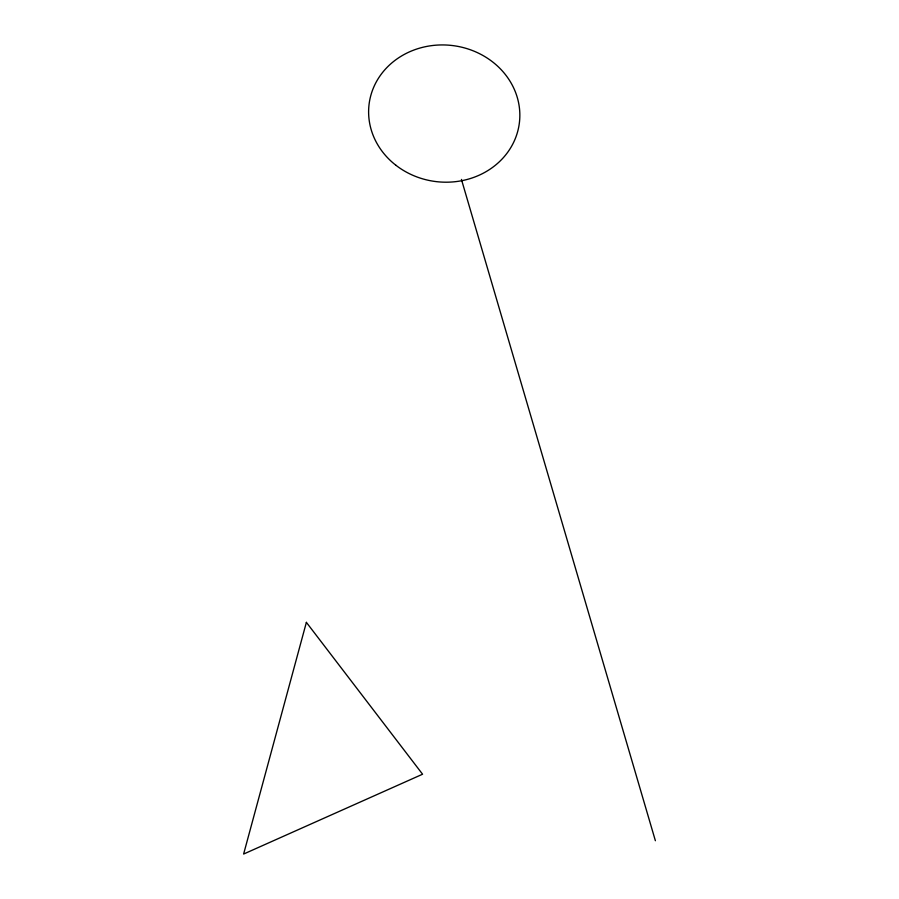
<?xml version="1.0" encoding="UTF-8"?>
<svg xmlns="http://www.w3.org/2000/svg" width="899" height="899" viewBox="0 0 899 899"><rect width="100%" height="100%" fill="white"/><g stroke="black" fill="none" stroke-linecap="round" stroke-linejoin="round"><path stroke-width="1.35" d="M461.434 179.418L655.382 840.722M306.379 622.366L243.618 854.05L422.575 774.219L306.379 622.366M395.987 165.326A75.718 68.515 7.1 0 0 518.779 126.714A75.718 68.515 7.1 0 0 417.911 48.658A75.718 68.515 7.1 0 0 395.987 165.326"/></g></svg>
